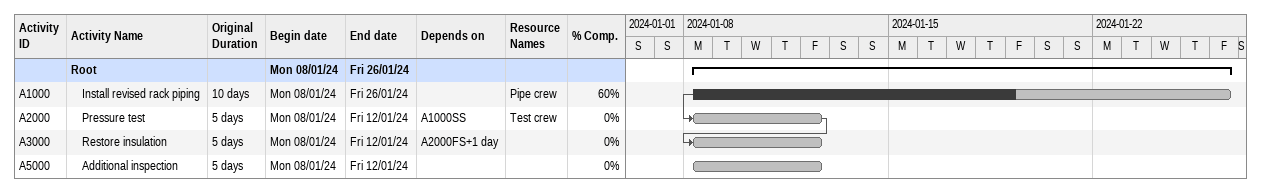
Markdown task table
| ID | Level | Task | Original duration | Start | Finish | Predecessors | Resources | % complete |
|---|---|---|---|---|---|---|---|---|
|  | 1 | **Root** |  | 2024-01-08 | 2024-01-26 |  |  |  |
| A1000 | 2 | Install revised rack piping | 10d | 2024-01-08 | 2024-01-26 |  | Pipe crew | 60 |
| A2000 | 2 | Pressure test | 5d | 2024-01-08 | 2024-01-12 | A1000SS | Test crew | 0 |
| A3000 | 2 | Restore insulation | 5d | 2024-01-08 | 2024-01-12 | A2000FS+1d |  | 0 |
| A5000 | 2 | Additional inspection | 5d | 2024-01-08 | 2024-01-12 |  |  | 0 |
